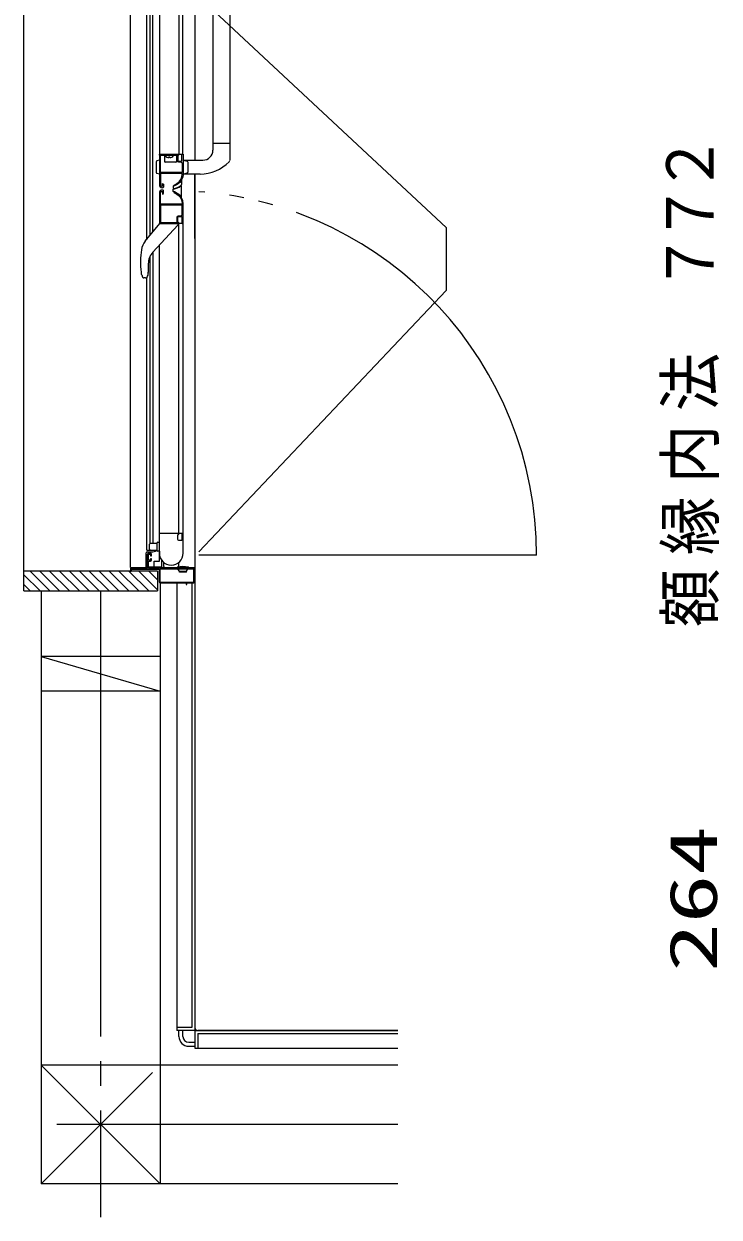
# Model space of a CAD drawing. Units: millimetres on the paper. Extents: x -305 to 305, y -152 to 152.
# Drawn here: x -249.63 to -221.56, y 13.56 to 61.77 of the extents above; entities that cross this region are included whole.
import ezdxf
from ezdxf.enums import TextEntityAlignment as Align

# ---------------------------------------------------------------- set-up
doc = ezdxf.new("R2010")
doc.units = ezdxf.units.MM
doc.linetypes.add('LONG_CHAIN', pattern=[21, 18, -1, 1, -1])
doc.linetypes.add('LONG_DOUBLE_CHAIN', pattern=[21.8, 18, -1, 0.6, -0.6, 0.6, -1])
doc.layers.add('0-1_VIEW0001', color=7, linetype='Continuous', lineweight=9)
doc.styles.add('ＭＳ ゴシック', font='')
doc.styles.get('ＭＳ ゴシック').set_extended_font_data('MS Gothic')

msp = doc.modelspace()

# ---------------------------------------------------------------- linework, layer by layer
at = {"layer": '0-1_VIEW0001'}
for p, q in [((-249.632, 38.864), (-249.632, 71.343)), ((-244.673, 53.049), (-244.673, 69.703)), ((-244.532, 53.228), (-244.532, 69.423)), ((-244.42, 53.364), (-244.42, 69.423)), ((-243.38, 69.023), (-243.38, 56.503)), ((-243.212, 56.503), (-243.212, 69.023)), ((-242.732, 69.263), (-242.732, 56.263)), ((-241.32, 69.27), (-241.32, 56.256)), ((-242, 68.862), (-242, 56.662)), ((-242, 56.943), (-241.32, 56.943)), ((-244.16, 56.503), (-243.96, 56.503)), ((-244.16, 56.463), (-244.16, 56.495)), ((-244.152, 56.503), (-243.212, 56.503)), ((-244.14, 56.503), (-244.135, 56.503)), ((-244.135, 56.503), (-244.093, 56.503)), ((-244.12, 55.767), (-244.12, 56.455)), ((-244.112, 56.463), (-243.46, 56.463)), ((-244.093, 56.503), (-244.019, 56.503)), ((-243.96, 56.463), (-243.96, 56.223)), ((-243.926, 56.463), (-243.88, 56.463)), ((-243.68, 56.463), (-243.634, 56.463)), ((-243.46, 56.223), (-243.46, 56.463)), ((-243.448, 56.451), (-243.448, 56.251)), ((-243.412, 56.443), (-243.412, 56.263)), ((-243.388, 56.497), (-243.382, 56.485)), ((-243.38, 56.479), (-243.38, 56.475)), ((-243.252, 56.243), (-243.252, 56.479)), ((-243.25, 56.485), (-243.243, 56.497)), ((-243.233, 56.503), (-243.212, 56.503)), ((-243.2, 56.491), (-243.2, 55.702)), ((-244.28, 55.757), (-244.28, 56.209)), ((-244.16, 56.263), (-244.259, 56.237)), ((-243.5, 56.183), (-243.92, 56.183)), ((-243.743, 56.363), (-243.743, 56.399)), ((-243.388, 56.191), (-243.296, 56.191)), ((-243.372, 56.223), (-243.272, 56.223)), ((-243.236, 56.131), (-243.236, 55.771)), ((-243.2, 56.263), (-243.044, 56.221)), ((-243.2, 56.263), (-242.4, 56.263)), ((-243, 55.803), (-243, 56.163)), ((-244.16, 55.703), (-244.259, 55.73)), ((-244.12, 55.715), (-244.12, 55.247)), ((-243.248, 55.759), (-244.112, 55.759)), ((-243.248, 55.723), (-244.112, 55.723)), ((-243.264, 55.463), (-243.264, 55.278)), ((-243.236, 55.702), (-243.236, 55.711)), ((-243.2, 55.703), (-243.044, 55.745)), ((-242.518, 55.703), (-243.2, 55.703)), ((-242.732, 53.103), (-242.732, 55.703)), ((-242.732, 55.703), (-242.732, 21.123)), ((-242.732, 55.703), (-242.732, 39.803)), ((-244.12, 54.491), (-244.12, 54.959)), ((-244.08, 55.207), (-244.056, 55.207)), ((-244.08, 54.999), (-244.056, 54.999)), ((-244.016, 55.151), (-244.04, 55.151)), ((-244.016, 55.055), (-244.04, 55.055)), ((-244.036, 55.227), (-244.036, 55.268)), ((-244.036, 54.979), (-244.036, 54.937)), ((-243.996, 55.291), (-243.996, 55.171)), ((-243.996, 54.915), (-243.996, 55.035)), ((-243.6, 55.214), (-243.6, 55.122)), ((-243.6, 54.99), (-243.6, 55.085)), ((-243.548, 55.227), (-243.588, 55.227)), ((-243.548, 54.978), (-243.588, 54.978)), ((-243.44, 55.286), (-243.544, 55.226)), ((-243.44, 54.919), (-243.544, 54.979)), ((-243.539, 55.27), (-243.458, 55.317)), ((-243.272, 55.128), (-243.272, 55.213)), ((-243.264, 54.742), (-243.264, 55.103)), ((-244.16, 54.935), (-244.16, 53.711)), ((-243.248, 54.483), (-244.112, 54.483)), ((-243.539, 54.935), (-243.458, 54.888)), ((-243.236, 54.504), (-243.236, 54.495)), ((-243.2, 53.715), (-243.2, 54.504)), ((-244.12, 54.439), (-244.12, 53.751)), ((-243.248, 54.447), (-244.112, 54.447)), ((-243.388, 54.015), (-243.296, 54.015)), ((-243.236, 54.075), (-243.236, 54.435)), ((-244.731, 52.986), (-244.14, 53.703)), ((-243.42, 53.643), (-244.426, 52.543)), ((-243.212, 53.703), (-244.16, 53.703)), ((-244.152, 53.703), (-243.399, 53.703)), ((-244.112, 53.743), (-243.46, 53.743)), ((-243.448, 53.755), (-243.448, 53.955)), ((-243.42, 53.703), (-243.42, 53.643)), ((-243.412, 53.763), (-243.412, 53.943)), ((-243.388, 53.708), (-243.382, 53.72)), ((-243.38, 53.726), (-243.38, 53.731)), ((-243.38, 41.183), (-243.38, 53.703)), ((-243.372, 53.983), (-243.272, 53.983)), ((-243.252, 53.963), (-243.252, 53.726)), ((-243.25, 53.72), (-243.243, 53.708)), ((-243.233, 53.703), (-243.212, 53.703)), ((-243.212, 53.703), (-243.212, 41.183)), ((-242.732, 53.103), (-242.732, 21.223)), ((-244.883, 52.644), (-244.886, 52.645)), ((-244.728, 52.984), (-244.731, 52.986)), ((-244.417, 40.783), (-244.417, 52.552)), ((-244.16, 40.063), (-244.16, 52.834)), ((-244.608, 52.074), (-244.607, 51.743)), ((-244.529, 40.783), (-244.529, 52.395)), ((-244.892, 51.736), (-244.889, 51.736)), ((-244.876, 51.639), (-244.873, 51.629)), ((-244.873, 51.629), (-244.84, 51.542)), ((-244.607, 51.708), (-244.607, 51.708)), ((-244.725, 51.503), (-244.784, 51.503)), ((-244.671, 40.503), (-244.671, 51.503)), ((-243.212, 41.183), (-244.16, 41.183)), ((-243.399, 41.183), (-244.152, 41.183)), ((-243.412, 40.943), (-243.412, 41.123)), ((-243.382, 41.165), (-243.388, 41.177)), ((-243.38, 41.155), (-243.38, 41.159)), ((-243.252, 41.159), (-243.252, 40.923)), ((-243.243, 41.177), (-243.25, 41.165)), ((-243.212, 41.183), (-243.233, 41.183)), ((-243.2, 40.383), (-243.2, 41.171)), ((-244.671, 40.503), (-244.26, 40.503)), ((-244.56, 40.543), (-244.56, 40.743)), ((-244.52, 40.783), (-244.26, 40.783)), ((-244.26, 40.783), (-244.26, 40.503)), ((-244.22, 40.823), (-244.16, 40.823)), ((-243.272, 40.903), (-243.372, 40.903)), ((-244.689, 39.823), (-244.689, 40.403)), ((-244.64, 39.795), (-244.64, 40.343)), ((-244.52, 40.383), (-244.6, 40.383)), ((-244.6, 40.111), (-244.6, 40.327)), ((-244.6, 39.795), (-244.6, 40.051)), ((-244.588, 40.339), (-244.532, 40.339)), ((-244.532, 40.099), (-244.588, 40.099)), ((-244.588, 40.063), (-244.52, 40.063)), ((-244.52, 40.327), (-244.52, 40.291)), ((-244.52, 40.147), (-244.52, 40.111)), ((-244.508, 40.279), (-244.492, 40.279)), ((-244.492, 40.159), (-244.508, 40.159)), ((-244.48, 40.291), (-244.48, 40.343)), ((-244.48, 40.103), (-244.48, 40.147)), ((-244.16, 40.463), (-244.22, 40.463)), ((-244.16, 40.462), (-244.16, 40.383)), ((-244.081, 40.123), (-244.081, 39.831)), ((-244.232, 39.663), (-249.632, 39.663)), ((-249.384, 39.663), (-248.584, 38.863)), ((-248.988, 39.663), (-248.188, 38.863)), ((-248.592, 39.663), (-247.792, 38.863)), ((-248.192, 39.663), (-247.392, 38.863)), ((-247.792, 39.663), (-246.992, 38.863)), ((-247.392, 39.663), (-246.592, 38.863)), ((-246.992, 39.663), (-246.192, 38.863)), ((-246.592, 39.663), (-245.792, 38.863)), ((-246.192, 39.663), (-245.392, 38.863)), ((-245.792, 39.663), (-244.992, 38.863)), ((-245.392, 39.663), (-244.592, 38.863)), ((-245.332, 39.803), (-242.732, 39.803)), ((-245.332, 39.771), (-245.332, 39.675)), ((-244.652, 39.783), (-245.32, 39.783)), ((-245.32, 39.663), (-245.304, 39.663)), ((-245.292, 39.675), (-245.292, 39.731)), ((-245.28, 39.743), (-244.184, 39.743)), ((-244.992, 39.663), (-244.232, 38.903)), ((-244.705, 39.835), (-244.705, 39.823)), ((-244.089, 39.823), (-244.64, 39.823)), ((-244.592, 39.663), (-244.232, 39.303)), ((-242.752, 39.783), (-244.588, 39.783)), ((-244.232, 39.663), (-244.232, 38.863)), ((-244.172, 39.731), (-244.172, 39.223)), ((-244.136, 39.731), (-244.136, 39.231)), ((-242.78, 39.743), (-244.124, 39.743)), ((-243.98, 39.843), (-243.98, 40.008)), ((-243.452, 39.783), (-243.452, 39.799)), ((-243.352, 39.663), (-243.4, 39.725)), ((-243.386, 39.771), (-243.386, 39.755)), ((-243.38, 39.829), (-243.38, 40.008)), ((-243.352, 39.623), (-243.352, 39.663)), ((-243.352, 39.663), (-243.072, 39.663)), ((-243.072, 39.623), (-243.352, 39.623)), ((-243.038, 39.771), (-243.038, 39.755)), ((-242.972, 39.783), (-242.972, 39.799)), ((-242.768, 39.231), (-242.768, 39.731)), ((-242.732, 39.223), (-242.732, 39.763)), ((-249.632, 39.515), (-248.98, 38.863)), ((-249.632, 39.119), (-249.376, 38.863)), ((-244.132, 39.183), (-244.132, 14.904)), ((-244.132, 39.183), (-243.096, 39.183)), ((-244.124, 39.219), (-242.78, 39.219)), ((-243.452, 39.183), (-243.452, 21.103)), ((-243.084, 39.171), (-243.084, 39.131)), ((-243.076, 39.123), (-243.06, 39.123)), ((-243.052, 39.131), (-243.052, 39.171)), ((-243.04, 39.183), (-242.772, 39.183)), ((-242.852, 39.183), (-242.852, 21.223)), ((-249.632, 38.863), (-244.232, 38.863)), ((-248.932, 38.863), (-248.932, 14.904)), ((-248.933, 36.205), (-244.133, 34.805)), ((-244.132, 36.205), (-248.932, 36.205)), ((-244.132, 34.805), (-248.932, 34.805)), ((-242.852, 21.223), (-243.452, 21.223)), ((-242.752, 21.103), (-243.452, 21.103)), ((-243.372, 20.863), (-243.372, 21.103)), ((-243.212, 20.863), (-243.212, 21.103)), ((-242.732, 21.083), (-242.732, 20.383)), ((-242.712, 21.103), (-234.532, 21.103)), ((-234.532, 21.103), (-242.613, 21.103)), ((-242.612, 20.983), (-234.532, 20.983)), ((-242.612, 20.983), (-242.612, 20.383)), ((-242.972, 20.623), (-242.732, 20.623)), ((-242.972, 20.463), (-242.732, 20.463)), ((-242.732, 20.383), (-234.532, 20.383)), ((-244.132, 14.904), (-248.932, 19.704)), ((-234.532, 19.704), (-248.932, 19.704)), ((-244.432, 19.404), (-248.932, 14.904)), ((-234.532, 14.904), (-248.932, 14.904))]:
    msp.add_line(p, q, dxfattribs=at)
at = {"layer": '0-1_VIEW0001', "linetype": 'LONG_DOUBLE_CHAIN'}
for p, q in [((-232.582, 53.546), (-242.572, 62.87)), ((-232.582, 53.546), (-232.582, 50.993)), ((-232.582, 50.993), (-242.572, 40.433)), ((-228.93, 40.303), (-242.572, 40.303))]:
    msp.add_line(p, q, dxfattribs=at)
at = {"layer": '0-1_VIEW0001', "linetype": 'LONG_CHAIN'}
for p, q in [((-246.532, 38.863), (-246.532, 13.561)), ((-234.532, 17.305), (-248.303, 17.305))]:
    msp.add_line(p, q, dxfattribs=at)
at = {"layer": '0-1_VIEW0001'}
for points in [[(-245.332, 39.803), (-245.332, 70.403), (-242.732, 70.403), (-242.732, 69.823)], [(-243.212, 69.023), (-244.16, 69.023), (-244.16, 55.271)], [(-244.16, 56.495), (-244.158, 56.5), (-244.152, 56.503)], [(-244.12, 56.455), (-244.118, 56.46), (-244.112, 56.463)], [(-243.46, 56.463), (-243.452, 56.459), (-243.448, 56.451)], [(-243.38, 56.475), (-243.384, 56.466), (-243.392, 56.463), (-243.406, 56.457), (-243.412, 56.443)], [(-243.399, 56.503), (-243.393, 56.501), (-243.388, 56.497)], [(-243.382, 56.485), (-243.38, 56.483), (-243.38, 56.479)], [(-243.252, 56.479), (-243.252, 56.483), (-243.25, 56.485)], [(-243.243, 56.497), (-243.239, 56.501), (-243.233, 56.503)], [(-243.212, 56.503), (-243.204, 56.499), (-243.2, 56.491)], [(-243.777, 56.363), (-243.777, 56.399), (-243.743, 56.399)], [(-243.448, 56.251), (-243.43, 56.208), (-243.388, 56.191)], [(-243.412, 56.263), (-243.4, 56.234), (-243.372, 56.223)], [(-243.296, 56.191), (-243.254, 56.173), (-243.236, 56.131)], [(-243.272, 56.223), (-243.258, 56.229), (-243.252, 56.243)], [(-244.112, 55.759), (-244.118, 55.761), (-244.12, 55.767)], [(-244.112, 55.723), (-244.118, 55.72), (-244.12, 55.715)], [(-243.458, 55.317), (-243.367, 55.388), (-243.295, 55.48), (-243.252, 55.587), (-243.236, 55.702)], [(-243.2, 55.702), (-243.217, 55.578), (-243.264, 55.462), (-243.341, 55.363), (-243.44, 55.286)], [(-243.236, 55.771), (-243.24, 55.762), (-243.248, 55.759)], [(-243.236, 55.711), (-243.24, 55.719), (-243.248, 55.723)], [(-244.056, 55.207), (-244.042, 55.213), (-244.036, 55.227)], [(-244.056, 54.999), (-244.042, 54.993), (-244.036, 54.979)], [(-244.036, 55.268), (-244.037, 55.272), (-244.039, 55.276), (-244.028, 55.313), (-243.996, 55.291)], [(-243.996, 55.171), (-244.002, 55.157), (-244.016, 55.151)], [(-243.996, 55.035), (-244.002, 55.049), (-244.016, 55.055)], [(-243.544, 55.226), (-243.58, 55.244), (-243.548, 55.269), (-243.544, 55.269), (-243.539, 55.27)], [(-243.544, 54.979), (-243.58, 54.961), (-243.548, 54.936), (-243.544, 54.936), (-243.539, 54.935)], [(-244.112, 54.483), (-244.118, 54.485), (-244.12, 54.491)], [(-244.036, 54.937), (-244.037, 54.933), (-244.039, 54.93), (-244.028, 54.892), (-243.996, 54.915)], [(-243.458, 54.888), (-243.367, 54.817), (-243.295, 54.726), (-243.252, 54.618), (-243.236, 54.504)], [(-243.2, 54.504), (-243.217, 54.628), (-243.264, 54.744), (-243.341, 54.842), (-243.44, 54.919)], [(-243.236, 54.495), (-243.24, 54.486), (-243.248, 54.483)], [(-244.112, 54.447), (-244.118, 54.444), (-244.12, 54.439)], [(-243.448, 53.955), (-243.43, 53.997), (-243.388, 54.015)], [(-243.296, 54.015), (-243.254, 54.032), (-243.236, 54.075)], [(-243.236, 54.435), (-243.24, 54.443), (-243.248, 54.447)], [(-244.16, 53.711), (-244.158, 53.705), (-244.152, 53.703)], [(-244.12, 53.751), (-244.118, 53.745), (-244.112, 53.743)], [(-243.46, 53.743), (-243.452, 53.746), (-243.448, 53.755)], [(-243.412, 53.943), (-243.4, 53.971), (-243.372, 53.983)], [(-243.38, 53.731), (-243.384, 53.739), (-243.392, 53.743), (-243.406, 53.749), (-243.412, 53.763)], [(-243.399, 53.703), (-243.393, 53.704), (-243.388, 53.708)], [(-243.382, 53.72), (-243.38, 53.723), (-243.38, 53.726)], [(-243.272, 53.983), (-243.258, 53.977), (-243.252, 53.963)], [(-243.252, 53.726), (-243.252, 53.723), (-243.25, 53.72)], [(-243.243, 53.708), (-243.239, 53.704), (-243.233, 53.703)], [(-243.212, 53.703), (-243.204, 53.706), (-243.2, 53.715)], [(-244.873, 51.629), (-244.874, 51.631), (-244.876, 51.644), (-244.879, 51.667), (-244.884, 51.699), (-244.889, 51.736)], [(-244.152, 41.183), (-244.158, 41.18), (-244.16, 41.175)], [(-243.412, 41.123), (-243.406, 41.137), (-243.392, 41.143), (-243.384, 41.146), (-243.38, 41.155)], [(-243.388, 41.177), (-243.393, 41.181), (-243.399, 41.183)], [(-243.38, 41.159), (-243.38, 41.163), (-243.382, 41.165)], [(-243.25, 41.165), (-243.252, 41.163), (-243.252, 41.159)], [(-243.233, 41.183), (-243.239, 41.181), (-243.243, 41.177)], [(-243.2, 41.171), (-243.204, 41.179), (-243.212, 41.183)], [(-243.372, 40.903), (-243.4, 40.914), (-243.412, 40.943)], [(-243.252, 40.923), (-243.258, 40.909), (-243.272, 40.903)], [(-244.657, 40.435), (-244.431, 40.435), (-244.322, 40.463)], [(-244.6, 40.383), (-244.628, 40.371), (-244.64, 40.343)], [(-244.6, 40.327), (-244.596, 40.335), (-244.588, 40.339)], [(-244.588, 40.099), (-244.596, 40.102), (-244.6, 40.111)], [(-244.6, 40.051), (-244.596, 40.059), (-244.588, 40.063)], [(-244.532, 40.339), (-244.524, 40.335), (-244.52, 40.327)], [(-244.52, 40.111), (-244.524, 40.102), (-244.532, 40.099)], [(-244.48, 40.343), (-244.492, 40.371), (-244.52, 40.383)], [(-244.52, 40.291), (-244.516, 40.282), (-244.508, 40.279)], [(-244.508, 40.159), (-244.516, 40.155), (-244.52, 40.147)], [(-244.52, 40.063), (-244.492, 40.074), (-244.48, 40.103)], [(-244.492, 40.279), (-244.484, 40.282), (-244.48, 40.291)], [(-244.48, 40.147), (-244.484, 40.155), (-244.492, 40.159)], [(-244.374, 39.823), (-244.374, 40.063), (-244.16, 40.063)], [(-244.251, 40.481), (-244.262, 40.478), (-244.282, 40.473), (-244.302, 40.468), (-244.322, 40.463)], [(-245.32, 39.783), (-245.328, 39.779), (-245.332, 39.771)], [(-245.332, 39.675), (-245.328, 39.666), (-245.32, 39.663)], [(-245.304, 39.663), (-245.296, 39.666), (-245.292, 39.675)], [(-245.292, 39.731), (-245.288, 39.739), (-245.28, 39.743)], [(-244.705, 39.835), (-244.708, 39.832), (-244.71, 39.83), (-244.712, 39.828), (-244.714, 39.826), (-244.715, 39.825), (-244.716, 39.824), (-244.717, 39.823), (-244.717, 39.823)], [(-244.64, 39.795), (-244.644, 39.786), (-244.652, 39.783)], [(-244.588, 39.783), (-244.596, 39.786), (-244.6, 39.795)], [(-244.184, 39.743), (-244.176, 39.739), (-244.172, 39.731)], [(-244.124, 39.743), (-244.132, 39.739), (-244.136, 39.731)], [(-243.072, 39.623), (-243.072, 39.663), (-243.024, 39.725)], [(-242.768, 39.731), (-242.772, 39.739), (-242.78, 39.743)], [(-242.732, 39.763), (-242.738, 39.777), (-242.752, 39.783)], [(-244.172, 39.223), (-244.16, 39.194), (-244.132, 39.183)], [(-244.136, 39.231), (-244.132, 39.222), (-244.124, 39.219)], [(-243.096, 39.183), (-243.088, 39.179), (-243.084, 39.171)], [(-243.084, 39.131), (-243.082, 39.125), (-243.076, 39.123)], [(-243.06, 39.123), (-243.054, 39.125), (-243.052, 39.131)], [(-243.052, 39.171), (-243.048, 39.179), (-243.04, 39.183)], [(-242.78, 39.219), (-242.772, 39.222), (-242.768, 39.231)], [(-242.772, 39.183), (-242.744, 39.194), (-242.732, 39.223)]]:
    msp.add_lwpolyline(points, dxfattribs=at)
for centre, radius, start, end in [((-243.919, 56.452), 0.011, 90, 217.7141), ((-243.76, 56.575), 0.212, 217.7141, 265.4006), ((-243.76, 56.575), 0.212, 274.5994, 322.2859), ((-243.601, 56.452), 0.011, 322.2859, 90), ((-242.4, 56.663), 0.4, 270, 0), ((-244.252, 56.209), 0.028, 105, 180), ((-243.92, 56.223), 0.04, 180, 270), ((-243.5, 56.223), 0.04, 270, 0), ((-243.06, 56.163), 0.06, 0, 75), ((-242.518, 57.343), 1.64, 270, 315.7799), ((-241.4, 56.255), 0.08, 315.7799, 0), ((-244.252, 55.757), 0.028, 180, 255), ((-243.06, 55.803), 0.06, 285, 0), ((-244.04, 55.271), 0.12, 180, 270), ((-244.04, 54.935), 0.12, 90, 180), ((-244.08, 55.247), 0.04, 180, 270), ((-244.08, 54.959), 0.04, 90, 180), ((-243.588, 55.215), 0.012, 90, 180), ((-243.588, 55.122), 0.012, 180, 278.5307), ((-243.588, 55.085), 0.012, 98.1091, 180), ((-243.588, 54.99), 0.012, 180, 270), ((-243.68, 55.731), 0.64, 278.1091, 307.3828), ((-243.68, 55.735), 0.632, 278.5307, 309.4456), ((-243.284, 55.213), 0.012, 0, 127.3828), ((-243.304, 55.278), 0.04, 309.4456, 0), ((-243.304, 55.103), 0.04, 0, 31.2592), ((-241.989, 52.17), 2.935, 170.6985, 188.5184), ((-244.176, 52.528), 0.72, 140.4856, 170.6985), ((-243.914, 52.075), 0.693, 137.5638, 180.1113), ((-244.887, 51.7), 0.28, 324.184, 1.096), ((-263.019, 51.702), 18.412, 0.0166, 0.1273), ((-243.771, 51.707), 0.836, 179.9965, 180.4865), ((-244.884, 51.7), 0.277, 359.9707, 0.7402), ((-244.784, 51.563), 0.06, 200.9739, 270), ((-244.725, 51.583), 0.08, 270, 324.184), ((-244.52, 40.743), 0.04, 90, 180), ((-244.52, 40.543), 0.04, 180, 270), ((-244.22, 40.783), 0.04, 90, 180), ((-244.22, 40.503), 0.04, 180, 270), ((-244.657, 40.403), 0.032, 90, 180), ((-243.68, 40.383), 0.48, 180, 0), ((-244.697, 39.823), 0.02, 180, 270), ((-244.697, 39.823), 0.008, 180, 270), ((-244.697, 39.823), 0.008, 270, 0), ((-244.397, 39.823), 0.02, 270, 0), ((-244.089, 39.831), 0.008, 270, 0), ((-243.94, 39.843), 0.04, 180, 270), ((-243.432, 39.799), 0.02, 102.424, 180), ((-243.212, 38.8), 1.043, 77.576, 102.424), ((-243.39, 39.733), 0.012, 109.4712, 217.1609), ((-243.398, 39.771), 0.012, 0, 90), ((-243.398, 39.755), 0.012, 289.4712, 0), ((-243.026, 39.771), 0.012, 90, 180), ((-243.026, 39.755), 0.012, 180, 250.5288), ((-243.034, 39.733), 0.012, 322.8392, 70.5288), ((-242.992, 39.799), 0.02, 0, 77.576), ((-242.612, 21.223), 0.12, 180, 270), ((-242.972, 20.863), 0.4, 180, 270), ((-242.972, 20.863), 0.24, 180, 270), ((-242.752, 21.123), 0.02, 270, 0), ((-242.712, 21.083), 0.02, 90, 180)]:
    msp.add_arc(centre, radius, start, end, dxfattribs=at)
at = {"layer": '0-1_VIEW0001', "linetype": 'LONG_DOUBLE_CHAIN'}
msp.add_arc((-243.656, 40.303), 14.726, 360, 85.7784, dxfattribs=at)

# ---------------------------------------------------------------- texts
at = {"layer": '0-1_VIEW0001', "style": 'ＭＳ ゴシック'}
for s, width, p in [('２', 0.9, (-221.197, 54.937)), ('７', 0.9, (-221.197, 52.949)), ('７', 0.9, (-221.197, 50.961)), ('法', 0.9, (-221.197, 46.121)), ('内', 0.9, (-221.197, 43.213)), ('縁', 0.9, (-221.197, 40.305)), ('額', 0.9, (-221.197, 37.397)), ('264', 1.5, (-221.07, 23.473))]:
    msp.add_text(s, height=1.921, rotation=90, dxfattribs=dict(at, width=width)).set_placement(p, align=Align.BOTTOM_LEFT)

doc.saveas('drawing.dxf')
